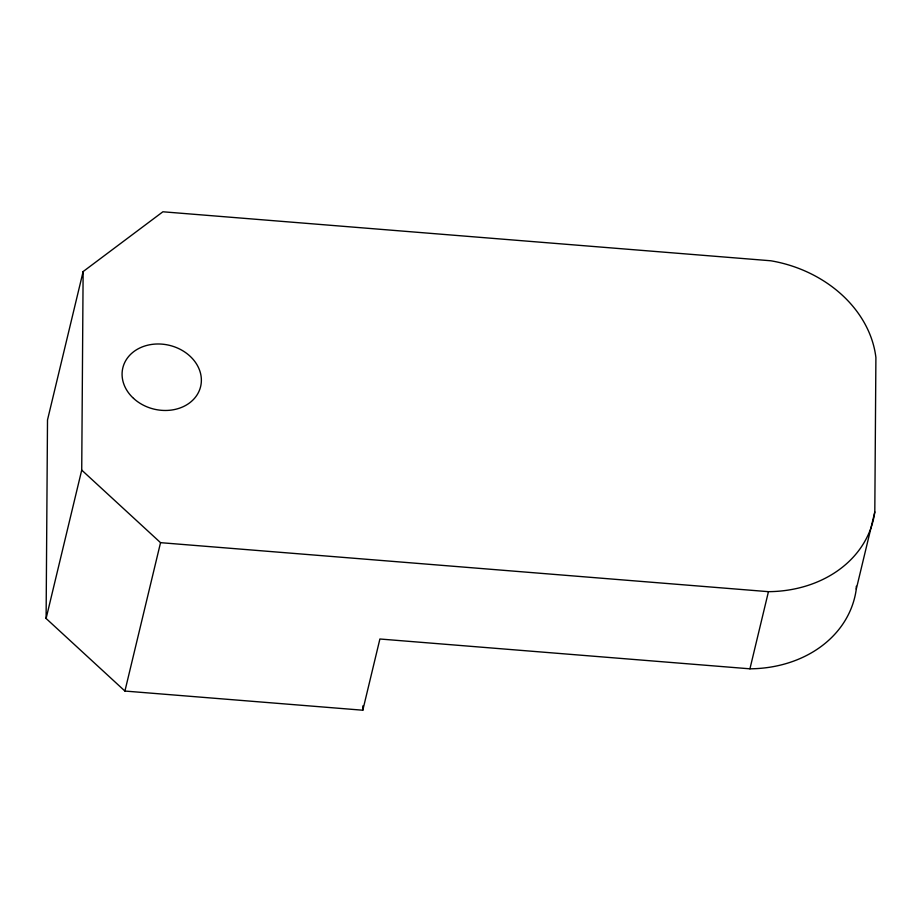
<?xml version="1.0" encoding="UTF-8"?>
<svg xmlns="http://www.w3.org/2000/svg" width="922" height="922" viewBox="0 0 922 922"><rect width="100%" height="100%" fill="white"/><g stroke="black" fill="none" stroke-linecap="round" stroke-linejoin="round"><path stroke-width="1.38" d="M46.1 618.478L47.506 419.948L83.13 271.564L162.894 211.783L770.804 260.776A120.021 98.435 13.5 0 1 875.9 357.54L874.805 511.952L856.284 589.112A120.021 98.435 13.5 0 1 749.932 668.819L379.899 639.004L362.807 710.217L124.919 691.051L46.1 618.478L81.724 470.105L83.13 271.564M362.807 710.217L362.83 705.906M856.284 589.112L856.308 586.242M124.919 691.051L160.543 542.666L81.724 470.105M749.932 668.819L768.452 591.67A120.021 98.435 13.5 0 0 874.805 511.952M160.543 542.666L768.452 591.67M133.517 398.362A40.003 32.812 13.5 0 0 199.959 388.877A40.003 32.812 13.5 0 0 151.681 344.436A40.003 32.812 13.5 0 0 133.517 398.362"/></g></svg>
